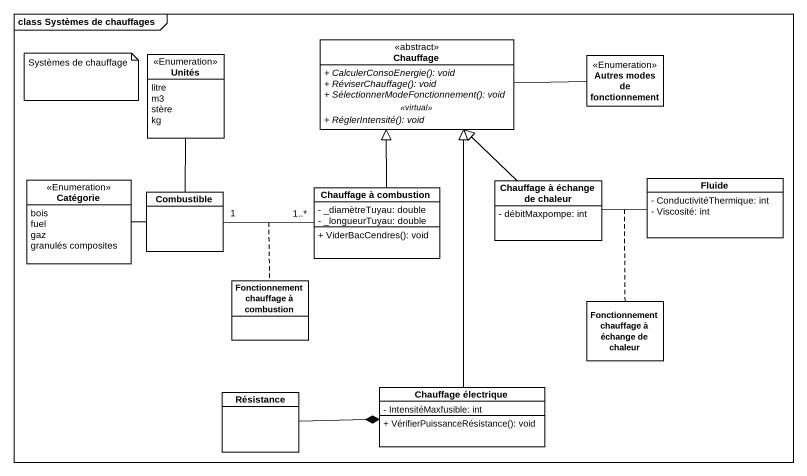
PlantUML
@startuml
mainframe class Systèmes de chauffages
hide circle
hide empty members
skinparam classAttributeIconSize 0
class Chauffage <<abstract>> {
  {abstract} + CalculerConsoEnergie(): void
  {abstract} + RéviserChauffage(): void
  {abstract} + SélectionnerModeFonctionnement(): void
  .. <<virtual>> ..
  {abstract} + RéglerIntensité(): void
}
enum Unités <<Enumeration>> {
  litre
  m3
  stère
  kg
}
enum "Autres modes de fonctionnement" as Autres_modes_de <<Enumeration>>
enum Catégorie <<Enumeration>> {
  bois
  fuel
  gaz
  granulés composites
}
class Combustible
class "Chauffage à combustion" as Chauffage_à_combustion {
  - _diamètreTuyau: double
  - _longueurTuyau: double
  + ViderBacCendres(): void
}
class "Chauffage à échange de chaleur" as Chauffage_à_échange_de {
  - débitMaxpompe: int
}
class Fluide {
  - ConductivitéThermique: int
  - Viscosité: int
}
class "Fonctionnement chauffage à combustion" as Fonctionnement_chauffage_à
class "Fonctionnement chauffage à échange de chaleur" as Fonctionnement_chauffage_à_2
class Résistance
class "Chauffage électrique" as Chauffage_électrique {
  - IntensitéMaxfusible: int
  + VérifierPuissanceRésistance(): void
}
Chauffage -right- Autres_modes_de
Unités -- Combustible
Catégorie -right- Combustible
Combustible "1" -right- "1..*" Chauffage_à_combustion
(Combustible, Chauffage_à_combustion) .. Fonctionnement_chauffage_à
Chauffage_à_combustion -up-|> Chauffage
Chauffage_à_échange_de -up-|> Chauffage
Chauffage_à_échange_de -right- Fluide
(Chauffage_à_échange_de, Fluide) .. Fonctionnement_chauffage_à_2
Résistance -right-* Chauffage_électrique
Chauffage_électrique -up-|> Chauffage
note as N1
  Systèmes de chauffage
end note
@enduml
